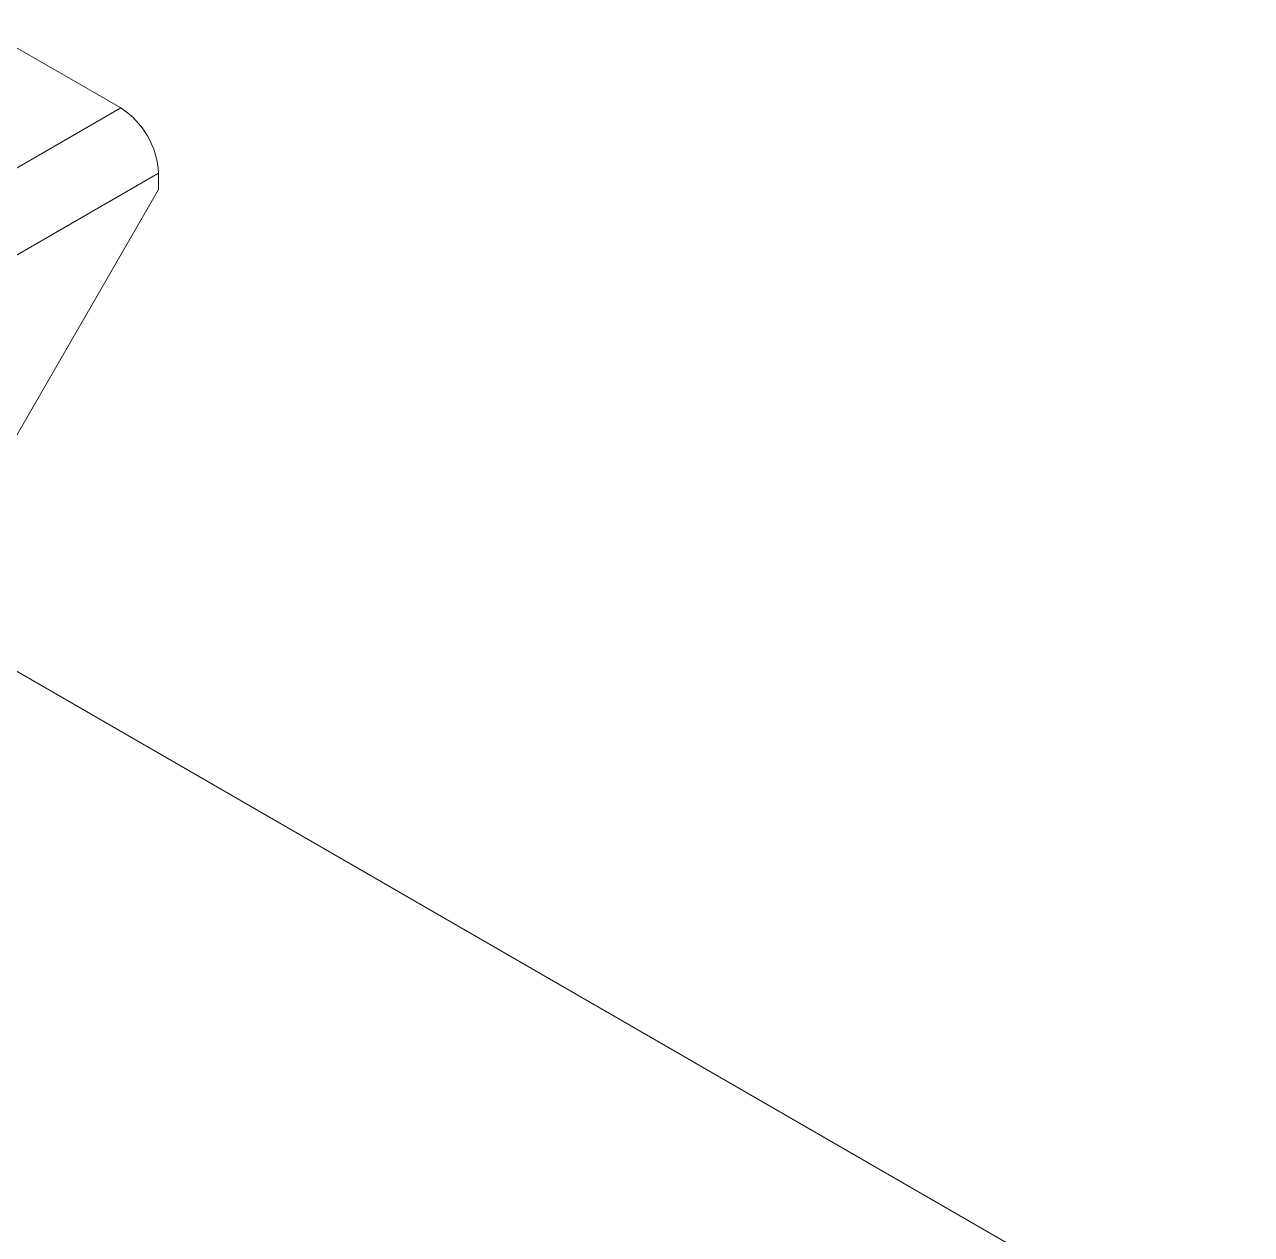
# Model space of a CAD drawing. Extents: x -976302 to -776254, y 5665 to 231437.
# Drawn here: x -787030 to -786105, y 81384 to 82297 of the extents above; entities that cross this region are included whole.
import ezdxf

# ---------------------------------------------------------------- set-up
doc = ezdxf.new("R2010")
doc.units = 0
doc.header["$LTSCALE"] = 1000
doc.header["$MEASUREMENT"] = 0

msp = doc.modelspace()

# ---------------------------------------------------------------- linework, layer by layer
at = {"linetype": 'Continuous', "lineweight": 15}
for p, q in [((-786957.83, 82233.92), (-787066.75, 82296.8)), ((-786957.83, 82233.92), (-787066.75, 82296.8)), ((-787206.92, 82090.13), (-786957.83, 82233.92)), ((-787206.92, 82090.13), (-786957.83, 82233.92)), ((-786929.37, 82184.61), (-787178.45, 82040.82)), ((-786929.37, 82184.61), (-787178.45, 82040.82)), ((-786929.37, 82172.29), (-786929.37, 82184.61)), ((-786929.37, 82172.29), (-786929.37, 82184.61)), ((-787087.33, 81898.68), (-786929.37, 82172.29)), ((-787087.33, 81898.68), (-786929.37, 82172.29)), ((-787178.45, 81891.16), (-786105.04, 81271.49)), ((-787178.45, 81891.16), (-786105.04, 81271.49))]:
    msp.add_line(p, q, dxfattribs=at)
msp.add_arc((-786991.17, 82181.8), 61.87, 2.60548, 57.39452, dxfattribs=at)
msp.add_arc((-786991.17, 82181.8), 61.87, 2.60548, 57.39452, dxfattribs=at)

doc.saveas('drawing.dxf')
